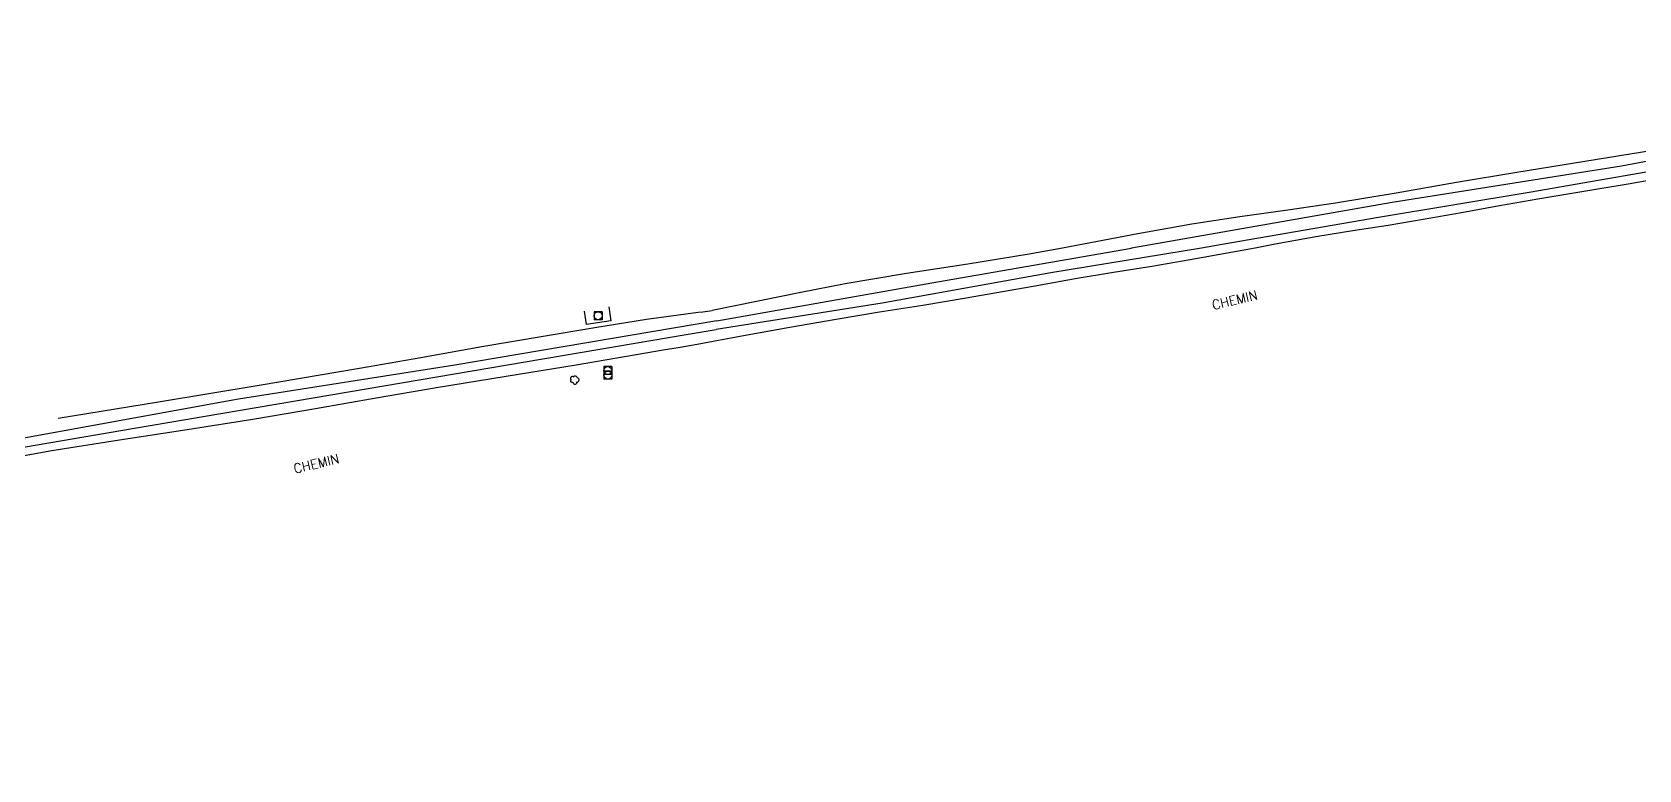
# Model space of a CAD drawing. Header units: millimetres. Extents: x 114000 to 115001, y 129000 to 130000.
# Drawn here: x 114375.7 to 114677.4, y 129577.1 to 129715.5 of the extents above; entities that cross this region are included whole.
import ezdxf

# ---------------------------------------------------------------- set-up
doc = ezdxf.new("R2010")
doc.units = ezdxf.units.MM
doc.layers.get('0').update_dxf_attribs({"linetype": 'CONTINUOUS'})
for name, color, linetype in [('W0071', 7, 'CONTINUOUS'), ('W0214', 2, 'CONTINUOUS'), ('W0300', 7, 'CONTINUOUS'), ('W0420', 7, 'CONTINUOUS'), ('W0510', 5, 'CONTINUOUS'), ('W0989', 7, 'CONTINUOUS')]:
    doc.layers.add(name, color=color, linetype=linetype)
doc.styles.get("Standard").update_dxf_attribs({"font": 'romans.shx', "width": 0.85})

# ---------------------------------------------------------------- blocks, each defined once
blk = doc.blocks.new('T300')
for p, q in [((-0.8, 0.51), (-0.86, 0.34)), ((-0.86, 0.34), (-0.86, 0.17)), ((-0.86, 0.17), (-0.74, 0.06)), ((-0.69, 0.63), (-0.8, 0.51)), ((-0.8, -0.06), (-0.74, 0.06)), ((-0.74, 0.06), (-0.69, 0.11)), ((-0.57, 0.69), (-0.69, 0.63)), ((-0.46, 0.69), (-0.57, 0.69)), ((-0.29, 0.63), (-0.46, 0.69)), ((-0.29, 0.63), (-0.17, 0.74)), ((-0.23, 0.57), (-0.29, 0.63)), ((-0.17, 0.74), (-0.06, 0.8)), ((-0.06, 0.8), (0.06, 0.8)), ((0.06, 0.8), (0.23, 0.74)), ((0.23, 0.74), (0.34, 0.63)), ((0.34, 0.63), (0.4, 0.51)), ((0.46, 0.46), (0.34, 0.46)), ((0.4, 0.51), (0.4, 0.46)), ((0.57, 0.4), (0.46, 0.46)), ((0.57, 0.4), (0.69, 0.29)), ((0.69, 0.29), (0.74, 0.17)), ((0.74, 0.06), (0.69, -0.17)), ((0.74, 0.17), (0.74, 0.06)), ((-0.8, -0.17), (-0.8, -0.06)), ((-0.8, -0.23), (-0.8, -0.17)), ((-0.74, -0.34), (-0.8, -0.23)), ((-0.69, -0.4), (-0.74, -0.34)), ((-0.51, -0.46), (-0.69, -0.4)), ((-0.4, -0.46), (-0.51, -0.46)), ((-0.4, -0.46), (-0.34, -0.46)), ((-0.34, -0.46), (-0.34, -0.4)), ((-0.34, -0.51), (-0.34, -0.46)), ((-0.29, -0.63), (-0.34, -0.51)), ((-0.17, -0.74), (-0.29, -0.63)), ((-0.06, -0.8), (-0.17, -0.74)), ((0.06, -0.8), (-0.06, -0.8)), ((0.17, -0.74), (0.06, -0.8)), ((0.23, -0.69), (0.17, -0.74)), ((0.29, -0.46), (0.23, -0.46)), ((0.29, -0.63), (0.23, -0.69)), ((0.46, -0.4), (0.29, -0.46)), ((0.34, -0.51), (0.29, -0.63)), ((0.34, -0.51), (0.34, -0.46)), ((0.57, -0.34), (0.46, -0.4)), ((0.63, -0.29), (0.57, -0.34)), ((0.69, -0.17), (0.63, -0.29))]:
    blk.add_line(p, q)
blk = doc.blocks.new('T420')
for p, q in [((0.75, 0.75), (-0.75, 0.75)), ((-0.75, 0.75), (-0.75, -0.75)), ((0.75, 0.75), (0.75, -0.75)), ((0.75, -0.75), (-0.75, -0.75))]:
    blk.add_line(p, q)
blk.add_ellipse((0, 0), major_axis=(-0.53, 0.53), ratio=1, start_param=3.926991, end_param=10.210176)

msp = doc.modelspace()

# ---------------------------------------------------------------- linework, layer by layer
at = {"layer": 'W0071'}
for points in [[(114582.15, 129675), (114582.18, 129675.01), (114631.14, 129683.63), (114674.16, 129690.43), (114724.02, 129699.81), (114757.51, 129705.17), (114767.83, 129707.21), (114772.57, 129708.11), (114777.31, 129709.02), (114782.07, 129709.75), (114786.2, 129710.13), (114790.34, 129710.38), (114794.47, 129710.65), (114799.26, 129711.03), (114804.04, 129711.43), (114808.81, 129711.86), (114814.45, 129712.41), (114820.08, 129713), (114825.72, 129713.59), (114832.22, 129714.24), (114838.73, 129714.88), (114845.24, 129715.52)], [(114686.38, 129690.57), (114656.85, 129685.42), (114628.56, 129680.73), (114599.19, 129675.64), (114595.3, 129675)], [(114595.3, 129675), (114567.05, 129670.33), (114535.32, 129664.64), (114504.17, 129659.72)], [(114504.32, 129661.31), (114545.77, 129668.66), (114582.15, 129675)], [(114504.32, 129661.31), (114455.09, 129653.02), (114414.47, 129646.61), (114372.82, 129639.08), (114337.78, 129633.1), (114300.34, 129626.55), (114262.85, 129620.44), (114223.79, 129613.9), (114190.85, 129608.97), (114137.79, 129599.7), (114099.59, 129592.39), (114065.16, 129587.34), (114034.14, 129581.63), (114018, 129578.77)], [(114018, 129577.05), (114070.35, 129585.65), (114112.94, 129593.2), (114158.19, 129600.81), (114209.14, 129609.45), (114231.81, 129613.48), (114286.22, 129622.59), (114346.64, 129632.91), (114394.94, 129641.21), (114498.54, 129658.74), (114504.17, 129659.72)]]:
    msp.add_lwpolyline(points, dxfattribs=at)
at = {"layer": 'W0214'}
for points in [[(114680.03, 129693.31), (114671.53, 129691.91), (114663.03, 129690.56), (114654.52, 129689.2), (114643.18, 129687.27), (114631.83, 129685.3), (114620.47, 129683.43), (114611.49, 129682.11), (114602.5, 129680.85), (114593.52, 129679.49), (114583.33, 129677.68), (114573.15, 129675.73), (114569.19, 129675)], [(114569.19, 129675), (114562.96, 129673.85), (114551.44, 129671.99), (114539.89, 129670.21), (114528.38, 129668.27), (114520.06, 129666.66), (114511.75, 129664.96), (114503.44, 129663.26)], [(114380.61, 129643.07), (114399.49, 129646.16), (114418.37, 129649.26), (114437.23, 129652.43), (114448.72, 129654.45), (114460.2, 129656.51), (114471.69, 129658.48), (114481.38, 129660.08), (114491.07, 129661.62), (114500.79, 129662.95), (114501.68, 129663.05), (114502.56, 129663.16), (114503.44, 129663.26)]]:
    msp.add_lwpolyline(points, dxfattribs=at)
at = {"layer": 'W0420'}
msp.add_lwpolyline([(114484.03, 129663.96), (114484.42, 129661.33), (114479.82, 129660.65), (114479.44, 129663.17)], dxfattribs=at)
at = {"layer": 'W0510'}
for points in [[(114680.75, 129687.94), (114675.41, 129687.01), (114669.75, 129686.06), (114664.09, 129685.12), (114658.44, 129684.17), (114651.27, 129682.9), (114644.12, 129681.59), (114636.95, 129680.33), (114630.35, 129679.26), (114623.75, 129678.22), (114617.16, 129677.14), (114609.16, 129675.71), (114605.38, 129675)], [(114605.38, 129675), (114601.18, 129674.21), (114593.18, 129672.76), (114585.99, 129671.56), (114578.79, 129670.39), (114571.6, 129669.19), (114564.77, 129667.99), (114557.95, 129666.76), (114551.12, 129665.56), (114542.99, 129664.22), (114534.86, 129662.93), (114526.74, 129661.59), (114518.02, 129660.06), (114509.31, 129658.49), (114500.6, 129656.92)], [(114500.6, 129656.92), (114497.4, 129656.36), (114494.2, 129655.8), (114490.99, 129655.24), (114477.89, 129653.04), (114464.78, 129650.91), (114451.67, 129648.74), (114440.31, 129646.79), (114428.95, 129644.8), (114417.58, 129642.87), (114404.88, 129640.87), (114392.17, 129638.94), (114379.47, 129636.91), (114363.46, 129634.07)]]:
    msp.add_lwpolyline(points, dxfattribs=at)

# ---------------------------------------------------------------- block references
at = {"layer": 'W0300'}
msp.add_blockref('T300', (114477.67, 129650.2), dxfattribs=at)
at = {"layer": 'W0420'}
for p in [(114482.01, 129662.28), (114483.82, 129652), (114483.86, 129651.16)]:
    msp.add_blockref('T420', p, dxfattribs=at)

# ---------------------------------------------------------------- texts
at = {"layer": 'W0989'}
for p in [(114597.52, 129663.4), (114425.07, 129632.67)]:
    msp.add_text('CHEMIN', height=1.75, rotation=13.3165, dxfattribs=at).set_placement(p)

doc.saveas('drawing.dxf')
